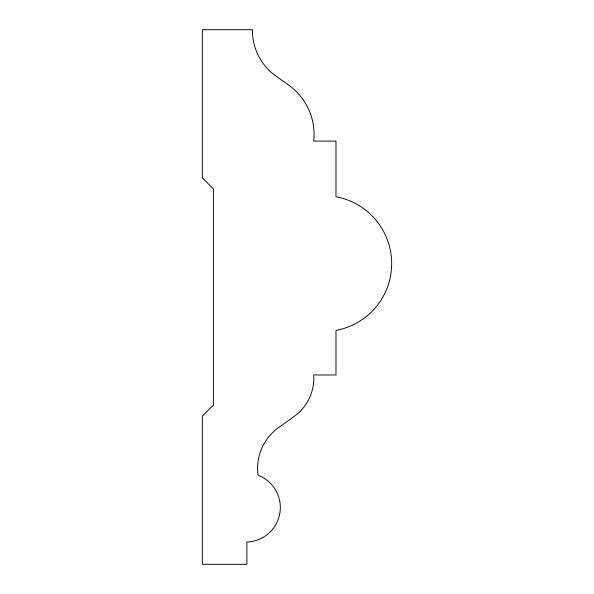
<?xml version="1.0" encoding="UTF-8"?>
<svg xmlns="http://www.w3.org/2000/svg" width="594" height="594" viewBox="0 0 594 594"><rect width="100%" height="100%" fill="white"/><g stroke="black" fill="none" stroke-linecap="round" stroke-linejoin="round"><path stroke-width="0.89" d="M213.469 405.004L202.331 416.142L202.331 564.3L246.881 564.3L246.881 542.025A34.541 34.541 0 0 0 258.019 475.2A50.282 50.282 0 0 1 278.556 427.606L294.253 416.357A46.867 46.867 0 0 0 313.706 374.963L335.981 374.963L335.981 330.413A67.939 67.939 0 0 0 335.981 196.763L335.981 141.075L313.706 141.075A60.529 60.529 0 0 0 288.498 84.994L276.062 76.195A55.888 55.888 0 0 1 252.45 29.7L202.331 29.7L202.331 177.858L213.469 188.996L213.469 405.004"/></g></svg>
